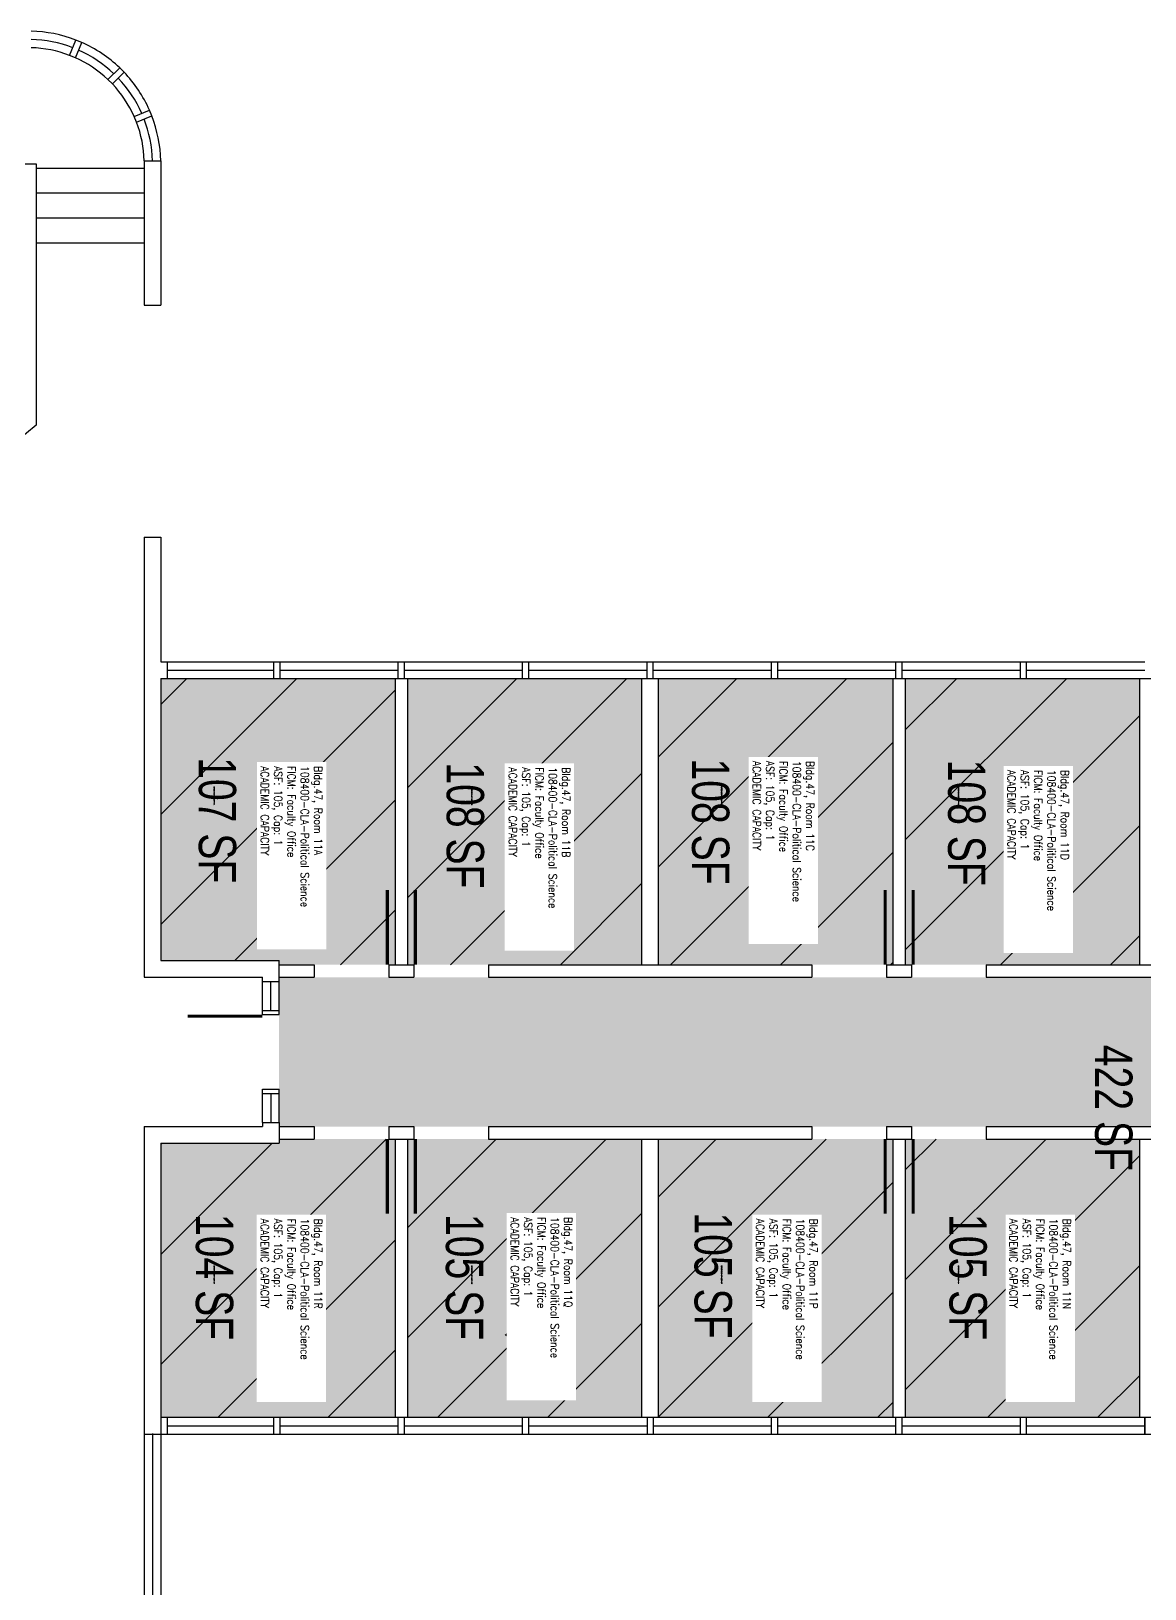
# Model space of a CAD drawing. Header units: inches. Extents: x -4 to 1564, y 0 to 1512.
# Drawn here: x 542 to 1078, y 761 to 1512 of the extents above; entities that cross this region are included whole.
import ezdxf
from ezdxf.enums import TextEntityAlignment as Align

# ---------------------------------------------------------------- set-up
doc = ezdxf.new("R2010")
doc.units = ezdxf.units.IN
doc.header["$LTSCALE"] = 0.25
doc.header["$MEASUREMENT"] = 0
for name, color, linetype in [('A-DOOR', 2, 'CONTINUOUS'), ('A-FLOR', 3, 'CONTINUOUS'), ('A-GLAZ', 1, 'CONTINUOUS'), ('A-GLAZ-SILL', 2, 'CONTINUOUS'), ('A-IDEN-CNUM', 7, 'CONTINUOUS'), ('A-IDEN-RNUM', 7, 'CONTINUOUS'), ('A-IDEN-SNUM', 4, 'CONTINUOUS'), ('A-IDEN-VNUM', 4, 'CONTINUOUS'), ('A-WALL', 5, 'CONTINUOUS'), ('AREA-TEXT', 3, 'CONTINUOUS'), ('Rooms-Capacity', 4, 'CONTINUOUS'), ('Rooms-Category-Color', 7, 'CONTINUOUS'), ('Rooms-College-Color', 7, 'CONTINUOUS'), ('Rooms-Department-Color', 7, 'CONTINUOUS'), ('Rooms-Division-Color', 7, 'CONTINUOUS'), ('Rooms-Information', 7, 'CONTINUOUS')]:
    doc.layers.add(name, color=color, linetype=linetype)
doc.styles.add('AREA', font='arial.ttf', dxfattribs={"width": 0.75, "height": 18})
doc.styles.add('ROOMSNUMBER', font='txt.shx', dxfattribs={"height": 0.03})
doc.styles.add('ROOMVNUMBER', font='simplex.shx', dxfattribs={"width": 0.85})

msp = doc.modelspace()

# ---------------------------------------------------------------- hatches: boundary and pattern name
at = {"layer": 'Rooms-Capacity'}
h = msp.add_hatch(dxfattribs=at)
h.set_pattern_fill('ANSI31', color=256, scale=300, style=0)
h.paths.add_polyline_path([(604.04, 1063.93), (661.04, 1063.93), (661.04, 1061.89), (717, 1061.89), (717, 1199.92), (661.5, 1199.92), (658.5, 1199.92), (607.04, 1199.92), (604.04, 1199.92)])
h = msp.add_hatch(dxfattribs=at)
h.set_pattern_fill('ANSI31', color=256, scale=300, style=0)
h.paths.add_polyline_path([(723, 1061.89), (836.04, 1061.89), (836.04, 1199.92), (781.5, 1199.92), (778.5, 1199.92), (723, 1199.92)])
h = msp.add_hatch(dxfattribs=at)
h.set_pattern_fill('ANSI31', color=256, scale=300, style=0)
h.paths.add_polyline_path([(843.96, 1061.89), (957, 1061.89), (957, 1199.92), (901.5, 1199.92), (898.5, 1199.92), (843.96, 1199.92)])
h = msp.add_hatch(dxfattribs=at)
h.set_pattern_fill('ANSI31', color=256, scale=300, style=0)
h.paths.add_polyline_path([(1076.04, 1199.92), (1021.5, 1199.92), (1018.5, 1199.92), (963, 1199.92), (963, 1061.89), (1076.04, 1061.89)])
h = msp.add_hatch(dxfattribs=at)
h.set_pattern_fill('ANSI31', color=256, scale=300, style=0)
h.paths.add_polyline_path([(604.04, 843.74), (607.04, 843.74), (658.5, 843.74), (661.5, 843.74), (717, 843.74), (717, 977.89), (661.04, 977.89), (661.04, 975.85), (604.04, 975.85)])
h = msp.add_hatch(dxfattribs=at)
h.set_pattern_fill('ANSI31', color=256, scale=300, style=0)
h.paths.add_polyline_path([(836.04, 843.74), (836.04, 977.89), (723, 977.89), (723, 843.74), (778.5, 843.74), (781.5, 843.74)])
h = msp.add_hatch(dxfattribs=at)
h.set_pattern_fill('ANSI31', color=256, scale=300, style=0)
h.paths.add_polyline_path([(957, 977.89), (843.96, 977.89), (843.96, 843.74), (898.5, 843.74), (901.5, 843.74), (957, 843.74)])
h = msp.add_hatch(dxfattribs=at)
h.set_pattern_fill('ANSI31', color=256, scale=300, style=0)
h.paths.add_polyline_path([(1076.04, 977.89), (963, 977.89), (963, 843.74), (1018.5, 843.74), (1021.5, 843.74), (1076.04, 843.74)])
at = {"layer": 'Rooms-Category-Color', "true_color": 0xfa9ba3}
for points in [[(604.04, 1063.93), (661.04, 1063.93), (661.04, 1061.89), (717, 1061.89), (717, 1199.92), (661.5, 1199.92), (658.5, 1199.92), (607.04, 1199.92), (604.04, 1199.92)], [(723, 1061.89), (836.04, 1061.89), (836.04, 1199.92), (781.5, 1199.92), (778.5, 1199.92), (723, 1199.92)], [(843.96, 1061.89), (957, 1061.89), (957, 1199.92), (901.5, 1199.92), (898.5, 1199.92), (843.96, 1199.92)], [(1076.04, 1199.92), (1021.5, 1199.92), (1018.5, 1199.92), (963, 1199.92), (963, 1061.89), (1076.04, 1061.89)], [(604.04, 843.74), (607.04, 843.74), (658.5, 843.74), (661.5, 843.74), (717, 843.74), (717, 977.89), (661.04, 977.89), (661.04, 975.85), (604.04, 975.85)], [(836.04, 843.74), (836.04, 977.89), (723, 977.89), (723, 843.74), (778.5, 843.74), (781.5, 843.74)], [(957, 977.89), (843.96, 977.89), (843.96, 843.74), (898.5, 843.74), (901.5, 843.74), (957, 843.74)], [(1076.04, 977.89), (963, 977.89), (963, 843.74), (1018.5, 843.74), (1021.5, 843.74), (1076.04, 843.74)]]:
    msp.add_hatch(color=241, dxfattribs=at).paths.add_polyline_path(points)
at = {"layer": 'Rooms-Category-Color', "true_color": 0xadadad}
msp.add_hatch(color=253, dxfattribs=at).paths.add_polyline_path([(1324, 983.89), (1324, 929.89), (1375.99, 929.89), (1375.99, 983.89), (1463.99, 983.89), (1465.96, 983.89), (1465.96, 1055.89), (661.04, 1055.89), (661.04, 1053.88), (661.04, 1039.89), (661.04, 1037.89), (661.04, 999.88), (661.04, 985.89), (661.04, 983.89)])
at = {"layer": 'Rooms-College-Color', "true_color": 0xb2d6e9}
for points in [[(604.04, 1063.93), (661.04, 1063.93), (661.04, 1061.89), (717, 1061.89), (717, 1199.92), (661.5, 1199.92), (658.5, 1199.92), (607.04, 1199.92), (604.04, 1199.92)], [(723, 1061.89), (836.04, 1061.89), (836.04, 1199.92), (781.5, 1199.92), (778.5, 1199.92), (723, 1199.92)], [(843.96, 1061.89), (957, 1061.89), (957, 1199.92), (901.5, 1199.92), (898.5, 1199.92), (843.96, 1199.92)], [(1076.04, 1199.92), (1021.5, 1199.92), (1018.5, 1199.92), (963, 1199.92), (963, 1061.89), (1076.04, 1061.89)], [(604.04, 843.74), (607.04, 843.74), (658.5, 843.74), (661.5, 843.74), (717, 843.74), (717, 977.89), (661.04, 977.89), (661.04, 975.85), (604.04, 975.85)], [(836.04, 843.74), (836.04, 977.89), (723, 977.89), (723, 843.74), (778.5, 843.74), (781.5, 843.74)], [(957, 977.89), (843.96, 977.89), (843.96, 843.74), (898.5, 843.74), (901.5, 843.74), (957, 843.74)], [(1076.04, 977.89), (963, 977.89), (963, 843.74), (1018.5, 843.74), (1021.5, 843.74), (1076.04, 843.74)]]:
    msp.add_hatch(color=254, dxfattribs=at).paths.add_polyline_path(points)
at = {"layer": 'Rooms-College-Color', "true_color": 0xadadad}
msp.add_hatch(color=253, dxfattribs=at).paths.add_polyline_path([(1324, 983.89), (1324, 929.89), (1375.99, 929.89), (1375.99, 983.89), (1463.99, 983.89), (1465.96, 983.89), (1465.96, 1055.89), (661.04, 1055.89), (661.04, 1053.88), (661.04, 1039.89), (661.04, 1037.89), (661.04, 999.88), (661.04, 985.89), (661.04, 983.89)])
at = {"layer": 'Rooms-Department-Color', "true_color": 0xb2d6e9}
for points in [[(604.04, 1063.93), (661.04, 1063.93), (661.04, 1061.89), (717, 1061.89), (717, 1199.92), (661.5, 1199.92), (658.5, 1199.92), (607.04, 1199.92), (604.04, 1199.92)], [(723, 1061.89), (836.04, 1061.89), (836.04, 1199.92), (781.5, 1199.92), (778.5, 1199.92), (723, 1199.92)], [(843.96, 1061.89), (957, 1061.89), (957, 1199.92), (901.5, 1199.92), (898.5, 1199.92), (843.96, 1199.92)], [(1076.04, 1199.92), (1021.5, 1199.92), (1018.5, 1199.92), (963, 1199.92), (963, 1061.89), (1076.04, 1061.89)], [(604.04, 843.74), (607.04, 843.74), (658.5, 843.74), (661.5, 843.74), (717, 843.74), (717, 977.89), (661.04, 977.89), (661.04, 975.85), (604.04, 975.85)], [(836.04, 843.74), (836.04, 977.89), (723, 977.89), (723, 843.74), (778.5, 843.74), (781.5, 843.74)], [(957, 977.89), (843.96, 977.89), (843.96, 843.74), (898.5, 843.74), (901.5, 843.74), (957, 843.74)], [(1076.04, 977.89), (963, 977.89), (963, 843.74), (1018.5, 843.74), (1021.5, 843.74), (1076.04, 843.74)]]:
    msp.add_hatch(color=254, dxfattribs=at).paths.add_polyline_path(points)
at = {"layer": 'Rooms-Department-Color', "true_color": 0xacacac}
msp.add_hatch(color=253, dxfattribs=at).paths.add_polyline_path([(1324, 983.89), (1324, 929.89), (1375.99, 929.89), (1375.99, 983.89), (1463.99, 983.89), (1465.96, 983.89), (1465.96, 1055.89), (661.04, 1055.89), (661.04, 1053.88), (661.04, 1039.89), (661.04, 1037.89), (661.04, 999.88), (661.04, 985.89), (661.04, 983.89)])
at = {"layer": 'Rooms-Division-Color', "true_color": 0xb2d6e9}
for points in [[(604.04, 1063.93), (661.04, 1063.93), (661.04, 1061.89), (717, 1061.89), (717, 1199.92), (661.5, 1199.92), (658.5, 1199.92), (607.04, 1199.92), (604.04, 1199.92)], [(723, 1061.89), (836.04, 1061.89), (836.04, 1199.92), (781.5, 1199.92), (778.5, 1199.92), (723, 1199.92)], [(843.96, 1061.89), (957, 1061.89), (957, 1199.92), (901.5, 1199.92), (898.5, 1199.92), (843.96, 1199.92)], [(1076.04, 1199.92), (1021.5, 1199.92), (1018.5, 1199.92), (963, 1199.92), (963, 1061.89), (1076.04, 1061.89)], [(604.04, 843.74), (607.04, 843.74), (658.5, 843.74), (661.5, 843.74), (717, 843.74), (717, 977.89), (661.04, 977.89), (661.04, 975.85), (604.04, 975.85)], [(836.04, 843.74), (836.04, 977.89), (723, 977.89), (723, 843.74), (778.5, 843.74), (781.5, 843.74)], [(957, 977.89), (843.96, 977.89), (843.96, 843.74), (898.5, 843.74), (901.5, 843.74), (957, 843.74)], [(1076.04, 977.89), (963, 977.89), (963, 843.74), (1018.5, 843.74), (1021.5, 843.74), (1076.04, 843.74)]]:
    msp.add_hatch(color=254, dxfattribs=at).paths.add_polyline_path(points)
at = {"layer": 'Rooms-Division-Color', "true_color": 0xadadad}
msp.add_hatch(color=253, dxfattribs=at).paths.add_polyline_path([(1324, 983.89), (1324, 929.89), (1375.99, 929.89), (1375.99, 983.89), (1463.99, 983.89), (1465.96, 983.89), (1465.96, 1055.89), (661.04, 1055.89), (661.04, 1053.88), (661.04, 1039.89), (661.04, 1037.89), (661.04, 999.88), (661.04, 985.89), (661.04, 983.89)])

# ---------------------------------------------------------------- linework, layer by layer
at = {"layer": 'A-DOOR'}
for points in [[(713.25, 1061.89, 1.5, 1.5, 0), (713.25, 1097.89, 0, 0, 0), (714, 1097.89, 0, 0, 0.414214), (678, 1061.89, 0, 0, 0.414214)], [(726.75, 1061.89, 1.5, 1.5, 0), (726.75, 1097.89, 0, 0, 0), (726, 1097.89, 0, 0, -0.414214), (762, 1061.89, 0, 0, -0.414214)], [(953.25, 1061.89, 1.5, 1.5, 0), (953.25, 1097.89, 0, 0, 0), (954, 1097.89, 0, 0, 0.414214), (918, 1061.89, 0, 0, 0.414214)], [(966.75, 1061.89, 1.5, 1.5, 0), (966.75, 1097.89, 0, 0, 0), (966, 1097.89, 0, 0, -0.414214), (1002, 1061.89, 0, 0, -0.414214)], [(653, 1037.14, 1.5, 1.5, 0), (617, 1037.14, 0, 0, 0), (617, 1037.89, 0, 0, 0.414214), (653, 1001.89, 0, 0, 0.414214)], [(713.25, 977.89, 1.5, 1.5, 0), (713.25, 941.89, 0, 0, 0), (714, 941.89, 0, 0, -0.414214), (678, 977.89, 0, 0, -0.414214)], [(726.75, 977.89, 1.5, 1.5, 0), (726.75, 941.89, 0, 0, 0), (726, 941.89, 0, 0, 0.414214), (762, 977.89, 0, 0, 0.414214)], [(953.25, 977.89, 1.5, 1.5, 0), (953.25, 941.89, 0, 0, 0), (954, 941.89, 0, 0, -0.414214), (918, 977.89, 0, 0, -0.414214)], [(966.75, 977.89, 1.5, 1.5, 0), (966.75, 941.89, 0, 0, 0), (966, 941.89, 0, 0, 0.414214), (1002, 977.89, 0, 0, 0.414214)]]:
    msp.add_lwpolyline(points, format="xyseb", dxfattribs=at)
at = {"layer": 'A-FLOR'}
for p, q in [((544, 1445.96), (596.04, 1445.96)), ((544, 1433.96), (596.04, 1433.96)), ((544, 1421.96), (596.04, 1421.96)), ((544, 1409.96), (596.04, 1409.96))]:
    msp.add_line(p, q, dxfattribs=at)
at = {"layer": 'A-GLAZ'}
for p, q in [((607.04, 1203.94), (658.5, 1203.94, 0)), ((661.5, 1203.94, 0), (718.5, 1203.94, 0)), ((721.5, 1203.94, 0), (778.5, 1203.94, 0)), ((781.5, 1203.94, 0), (838.5, 1203.94, 0)), ((841.5, 1203.94, 0), (898.5, 1203.94, 0)), ((901.5, 1203.94, 0), (958.5, 1203.94, 0)), ((961.5, 1203.94, 0), (1018.5, 1203.94, 0)), ((1021.5, 1203.94, 0), (1078.5, 1203.94, 0)), ((657.02, 1039.89), (657.02, 1053.88)), ((657.02, 999.88), (657.02, 985.89)), ((600.04, 835.86), (600.04, 547.86)), ((607.03, 839.68), (658.49, 839.68, 0)), ((661.49, 839.68, 0), (718.49, 839.68, 0)), ((721.49, 839.68, 0), (778.49, 839.68, 0)), ((781.49, 839.68, 0), (838.49, 839.68, 0)), ((841.49, 839.68, 0), (898.49, 839.68, 0)), ((901.49, 839.68, 0), (958.49, 839.68, 0)), ((961.49, 839.68, 0), (1018.49, 839.68, 0)), ((1021.49, 839.68, 0), (1078.49, 839.68, 0))]:
    msp.add_line(p, q, dxfattribs=at)
for start, end in [(68.93254, 88.56746), (46.43254, 66.06746), (23.93254, 43.56746), (1.43426, 21.06746)]:
    msp.add_arc((540.01, 1448), 60, start, end, dxfattribs=at)
at = {"layer": 'A-GLAZ-SILL'}
for p, q in [((607.04, 1207.96), (658.5, 1207.96)), ((661.5, 1207.96), (718.5, 1207.96)), ((721.5, 1207.96), (778.5, 1207.96)), ((781.5, 1207.96), (838.5, 1207.96)), ((841.5, 1207.96), (898.5, 1207.96)), ((901.5, 1207.96), (958.5, 1207.96)), ((961.5, 1207.96), (1018.5, 1207.96)), ((1021.5, 1207.96), (1078.5, 1207.96)), ((607.04, 1199.92), (658.5, 1199.92)), ((661.5, 1199.92), (717, 1199.92)), ((723, 1199.92), (778.5, 1199.92)), ((781.5, 1199.92), (836.04, 1199.92)), ((843.96, 1199.92), (898.5, 1199.92)), ((901.5, 1199.92), (957, 1199.92)), ((963, 1199.92), (1018.5, 1199.92)), ((1021.5, 1199.92), (1076.04, 1199.92)), ((653, 1039.89), (653, 1053.88)), ((661.04, 1039.89), (661.04, 1053.88)), ((653, 985.89), (653, 999.88)), ((661.04, 985.89), (661.04, 999.88)), ((607.04, 843.74), (658.5, 843.74)), ((661.5, 843.74), (717, 843.74)), ((723, 843.74), (778.5, 843.74)), ((781.5, 843.74), (836.04, 843.74)), ((843.96, 843.74), (898.5, 843.74)), ((901.5, 843.74), (957, 843.74)), ((963, 843.74), (1018.5, 843.74)), ((1021.5, 843.74), (1076.04, 843.74)), ((596.04, 835.66), (596.04, 547.86)), ((604.03, 835.66), (604.03, 547.86)), ((607.04, 835.66), (658.5, 835.66)), ((661.5, 835.66), (718.5, 835.66)), ((721.5, 835.66), (778.5, 835.66)), ((781.5, 835.66), (838.5, 835.66)), ((841.5, 835.66), (898.5, 835.66)), ((901.5, 835.66), (958.5, 835.66)), ((961.5, 835.66), (1018.5, 835.66)), ((1021.5, 835.66), (1078.5, 835.66))]:
    msp.add_line(p, q, dxfattribs=at)
for centre, radius, start, end in [((539.94, 1447.41), 64.59, 68.97852, 88.6112), ((540.01, 1448), 56.03, 69.03415, 88.46585), ((540.01, 1448), 64, 46.34308, 66.15692), ((540.01, 1448), 56.03, 46.53415, 65.96585), ((539.54, 1447.63), 64.59, 23.97852, 43.6112), ((540.01, 1448), 56.03, 24.03415, 43.46585), ((539.09, 1447.74), 56.98, 1.77638, 20.88471), ((538.19, 1447.47), 65.88, 1.76537, 21.01491)]:
    msp.add_arc(centre, radius, start, end, dxfattribs=at)
at = {"layer": 'A-WALL'}
for p, q in [((560.05, 1500.32), (563.11, 1507.7)), ((562.82, 1499.17), (565.88, 1506.53)), ((565.88, 1506.53), (563.11, 1507.7)), ((562.82, 1499.17), (560.05, 1500.32)), ((578.55, 1488.66), (584.2, 1494.31)), ((580.67, 1486.54), (578.55, 1488.66)), ((580.67, 1486.54), (586.31, 1492.18)), ((586.31, 1492.18), (584.2, 1494.31)), ((591.18, 1470.82), (598.56, 1473.88)), ((599.69, 1471.1), (598.56, 1473.88)), ((592.32, 1468.05), (591.18, 1470.82)), ((592.32, 1468.05), (599.69, 1471.1)), ((596.04, 1449.5), (596.04, 1379.96)), ((596.04, 1449.5), (604.04, 1449.5)), ((604.04, 1449.5), (604.04, 1379.96)), ((536.01, 1448), (544, 1448)), ((544, 1448), (544, 1322.11)), ((596.04, 1379.96), (604.04, 1379.96)), ((544, 1322.11), (484, 1272.7)), ((596.04, 1267.96), (604.04, 1267.96)), ((596.04, 1267.96), (596.04, 1055.89)), ((604.04, 1267.96), (604.04, 1207.96)), ((604.04, 1207.96), (607.04, 1207.96)), ((607.04, 1207.96), (607.04, 1199.92)), ((658.5, 1199.92), (658.5, 1208)), ((658.5, 1207.96), (661.5, 1207.96)), ((661.5, 1199.92), (661.5, 1208)), ((718.5, 1199.92), (718.5, 1208)), ((718.5, 1207.96), (721.5, 1207.96)), ((721.5, 1199.92), (721.5, 1208)), ((778.5, 1199.92), (778.5, 1208)), ((778.5, 1207.96), (781.5, 1207.96)), ((781.5, 1199.92), (781.5, 1208)), ((838.5, 1199.92), (838.5, 1208)), ((838.5, 1207.96), (841.5, 1207.96)), ((841.5, 1199.92), (841.5, 1208)), ((898.5, 1199.92), (898.5, 1208)), ((898.5, 1207.96), (901.5, 1207.96)), ((901.5, 1199.92), (901.5, 1208)), ((958.5, 1199.92), (958.5, 1208)), ((958.5, 1207.96), (961.5, 1207.96)), ((961.5, 1199.92), (961.5, 1208)), ((1018.5, 1199.92), (1018.5, 1208)), ((1018.5, 1207.96), (1021.5, 1207.96)), ((1021.5, 1199.92), (1021.5, 1208)), ((604.04, 1199.92), (604.04, 1063.93)), ((604.04, 1199.92), (607.04, 1199.92)), ((658.5, 1199.92), (661.5, 1199.92)), ((717, 1199.92), (723, 1199.92)), ((717, 1199.92), (717, 1061.89)), ((723, 1199.92), (723, 1061.89)), ((778.5, 1199.92), (781.5, 1199.92)), ((836.04, 1061.89), (836.04, 1199.92)), ((836.04, 1199.92), (843.96, 1199.92)), ((838.5, 1199.92), (841.5, 1199.92)), ((843.96, 1061.89), (843.96, 1199.92)), ((898.5, 1199.92), (901.5, 1199.92)), ((957, 1199.92), (963, 1199.92)), ((957, 1199.92), (957, 1061.89)), ((963, 1199.92), (963, 1061.89)), ((1018.5, 1199.92), (1021.5, 1199.92)), ((1076.04, 1061.89), (1076.04, 1199.92)), ((1076.04, 1199.92), (1083.96, 1199.92)), ((604.04, 1063.93), (661.04, 1063.93)), ((661.04, 1053.88), (661.04, 1063.93)), ((661.04, 1061.89), (678, 1061.89)), ((678, 1061.89), (678, 1055.89)), ((714, 1061.89), (714, 1055.89)), ((714, 1061.89), (726, 1061.89)), ((726, 1061.89), (726, 1055.89)), ((762, 1061.89), (762, 1055.89)), ((762, 1061.89), (918, 1061.89)), ((918, 1061.89), (918, 1055.89)), ((954, 1061.89), (954, 1055.89)), ((954, 1061.89), (966, 1061.89)), ((966, 1061.89), (966, 1055.89)), ((1002, 1061.89), (1002, 1055.89)), ((1002, 1061.89), (1158, 1061.89)), ((596.04, 1055.89), (653, 1055.89)), ((653, 1053.88), (653, 1055.89)), ((653, 1053.88), (661.04, 1053.88)), ((661.04, 1055.89), (678, 1055.89)), ((714, 1055.89), (726, 1055.89)), ((762, 1055.89), (918, 1055.89)), ((954, 1055.89), (966, 1055.89)), ((1002, 1055.89), (1158, 1055.89)), ((653, 1039.89), (661.04, 1039.89)), ((653, 1037.89), (653, 1039.89)), ((653, 1037.89), (661.04, 1037.89)), ((661.04, 1037.89), (661.04, 1039.89)), ((653, 1001.89), (661.04, 1001.89)), ((653, 999.88), (653, 1001.89)), ((653, 999.88), (661.04, 999.88)), ((661.04, 999.88), (661.04, 1001.89)), ((596.04, 983.89), (653, 983.89)), ((596.04, 983.89), (596.04, 835.66)), ((653, 985.89), (661.04, 985.89)), ((653, 985.89), (653, 983.89)), ((661.04, 985.89), (661.04, 975.85)), ((661.04, 983.89), (678, 983.89)), ((678, 983.89, 0), (678, 977.89, 0)), ((714, 983.89, 0), (714, 977.89, 0)), ((714, 983.89), (726, 983.89)), ((726, 983.89, 0), (726, 977.89, 0)), ((762, 983.89, 0), (762, 977.89, 0)), ((762, 983.89), (918, 983.89)), ((918, 983.89, 0), (918, 977.89, 0)), ((954, 983.89, 0), (954, 977.89, 0)), ((954, 983.89), (966, 983.89)), ((966, 983.89, 0), (966, 977.89, 0)), ((1002, 983.89, 0), (1002, 977.89, 0)), ((1002, 983.89), (1158, 983.89)), ((661.04, 977.89), (678, 977.89)), ((714, 977.89), (726, 977.89)), ((717, 977.89, 0), (717, 843.74, 0)), ((723, 977.89, 0), (723, 843.74, 0)), ((762, 977.89), (918, 977.89)), ((836.04, 843.85), (836.04, 977.89)), ((843.96, 843.85), (843.96, 977.89)), ((954, 977.89), (966, 977.89)), ((957, 977.89, 0), (957, 843.74, 0)), ((963, 977.89, 0), (963, 843.74, 0)), ((1002, 977.89), (1158, 977.89)), ((1076.04, 843.85), (1076.04, 977.89)), ((604.04, 975.85), (661.04, 975.85)), ((604.04, 975.85), (604.04, 835.66)), ((604.04, 843.74), (607.04, 843.74)), ((607.04, 843.74), (607.04, 835.66)), ((658.5, 835.66), (658.5, 843.74)), ((658.5, 843.74), (661.5, 843.74)), ((661.5, 835.66), (661.5, 843.74)), ((717, 843.74), (723, 843.74)), ((718.5, 835.66), (718.5, 843.74)), ((721.5, 835.66), (721.5, 843.74)), ((778.5, 835.66), (778.5, 843.74)), ((778.5, 843.74), (781.5, 843.74)), ((781.5, 835.66), (781.5, 843.74)), ((836.04, 843.74), (843.96, 843.74)), ((838.5, 843.74), (841.5, 843.74)), ((838.5, 843.74), (838.5, 835.66)), ((841.5, 843.74), (841.5, 835.66)), ((898.5, 835.66), (898.5, 843.74)), ((898.5, 843.74), (901.5, 843.74)), ((901.5, 835.66), (901.5, 843.74)), ((957, 843.74), (963, 843.74)), ((958.5, 835.66), (958.5, 843.74)), ((961.5, 835.66), (961.5, 843.74)), ((1018.5, 835.66), (1018.5, 843.74)), ((1018.5, 843.74), (1021.5, 843.74)), ((1021.5, 835.66), (1021.5, 843.74)), ((1076.04, 843.74), (1083.96, 843.74)), ((1078.5, 835.66), (1078.5, 843.74)), ((1078.5, 843.74), (1078.5, 835.66)), ((596.04, 835.66), (607.04, 835.66)), ((658.5, 835.66), (661.5, 835.66)), ((718.5, 835.66), (721.5, 835.66)), ((778.5, 835.66), (781.5, 835.66)), ((838.5, 835.66), (841.5, 835.66)), ((898.5, 835.66), (901.5, 835.66)), ((958.5, 835.66), (961.5, 835.66)), ((1018.5, 835.66), (1021.5, 835.66)), ((1078.5, 835.66), (1081.5, 835.66))]:
    msp.add_line(p, q, dxfattribs=at)

# ---------------------------------------------------------------- texts
at = {"layer": 'A-IDEN-CNUM', "style": 'ROOMSNUMBER'}
for s, p in [('CAD #047-0_0011-0A', (629.61, 1144.7)), ('CAD #047-0_0011-0B', (753.8, 1144.7)), ('CAD #047-0_0011-0C', (874.26, 1144.7)), ('CAD #047-0_0011-0D', (988.51, 1144.7)), ('CAD #047-0_0011-0R', (629.61, 913.85)), ('CAD #047-0_0011-0Q', (753.8, 913.85)), ('CAD #047-0_0011-0P', (874.26, 913.85)), ('CAD #047-0_0011-0N', (988.51, 913.85))]:
    msp.add_text(s, height=0.36, rotation=270, dxfattribs=at).set_placement(p)
at = {"layer": 'A-IDEN-RNUM', "style": 'ROOMSNUMBER'}
for s, p in [('0011-A0', (629.61, 1147.7)), ('0011-B0', (753.8, 1147.7)), ('0011-C0', (874.26, 1147.7)), ('0011-D0', (988.51, 1147.7)), ('0011-R0', (629.61, 916.85)), ('0011-Q0', (753.8, 916.85)), ('0011-P0', (874.26, 916.85)), ('0011-N0', (988.51, 916.85))]:
    msp.add_text(s, height=0.36, rotation=270, dxfattribs=at).set_placement(p)
at = {"layer": 'A-IDEN-SNUM', "style": 'ROOMSNUMBER'}
for s, p in [('04700011A0', (629.61, 1147.7)), ('04700011B0', (753.8, 1147.7)), ('04700011C0', (874.26, 1147.7)), ('04700011D0', (988.51, 1147.7)), ('04700011R0', (629.61, 916.85)), ('04700011Q0', (753.8, 916.85)), ('04700011P0', (874.26, 916.85)), ('04700011N0', (988.51, 916.85))]:
    msp.add_text(s, height=0.36, rotation=270, dxfattribs=at).set_placement(p)
at = {"layer": 'A-IDEN-VNUM', "style": 'ROOMVNUMBER', "width": 0.85}
for s, p in [('11A', (652.27, 1157.7)), ('11B', (771.8, 1157.08)), ('11C', (889.46, 1160.19)), ('11D', (1012.32, 1155.87)), ('11R', (652.24, 939.5)), ('11Q', (772.79, 940.28)), ('11P', (891.13, 939.5)), ('11N', (1013.25, 939.5))]:
    msp.add_text(s, height=27, rotation=270, dxfattribs=at).set_placement(p)
at = {"layer": 'AREA-TEXT', "style": 'AREA', "width": 0.75}
for s, p in [('107 SF', (631.34, 1131.57)), ('108 SF', (750.87, 1129.08)), ('108 SF', (869.15, 1130.95)), ('108 SF', (992.63, 1130.36)), ('422 SF', (1063.5, 992.89)), ('104 SF', (629.92, 911.34)), ('105 SF', (750.47, 911.34)), ('105 SF', (870.38, 912.11)), ('105 SF', (993.28, 911.33))]:
    msp.add_text(s, height=18, rotation=270, dxfattribs=at).set_placement(p, align=Align.MIDDLE_CENTER)

# ---------------------------------------------------------------- next in the draw order: texts
at = {"layer": 'Rooms-Information', "char_height": 3.85714, "width": 86.4, "attachment_point": 7, "rotation": 270, "style": 'ROOMVNUMBER', "bg_fill": 3, "box_fill_scale": 1.5, "bg_fill_color": 256, "bg_fill_true_color": 13158600, "bg_fill_transparency": 0}
for s, insert in [('Bldg.47, Room 11A^M^J108400-CLA-Political Science^M^JFICM: Faculty Office^M^JASF: 105, Cap: 1^M^JACADEMIC CAPACITY', (652.27, 1157.7)), ('Bldg.47, Room 11B^M^J108400-CLA-Political Science^M^JFICM: Faculty Office^M^JASF: 105, Cap: 1^M^JACADEMIC CAPACITY', (771.8, 1157.08)), ('Bldg.47, Room 11C^M^J108400-CLA-Political Science^M^JFICM: Faculty Office^M^JASF: 105, Cap: 1^M^JACADEMIC CAPACITY', (889.46, 1160.19)), ('Bldg.47, Room 11D^M^J108400-CLA-Political Science^M^JFICM: Faculty Office^M^JASF: 105, Cap: 1^M^JACADEMIC CAPACITY', (1012.32, 1155.87)), ('Bldg.47, Room 11R^M^J108400-CLA-Political Science^M^JFICM: Faculty Office^M^JASF: 105, Cap: 1^M^JACADEMIC CAPACITY', (652.24, 939.5)), ('Bldg.47, Room 11Q^M^J108400-CLA-Political Science^M^JFICM: Faculty Office^M^JASF: 105, Cap: 1^M^JACADEMIC CAPACITY', (772.79, 940.28)), ('Bldg.47, Room 11P^M^J108400-CLA-Political Science^M^JFICM: Faculty Office^M^JASF: 105, Cap: 1^M^JACADEMIC CAPACITY', (891.13, 939.5)), ('Bldg.47, Room 11N^M^J108400-CLA-Political Science^M^JFICM: Faculty Office^M^JASF: 105, Cap: 1^M^JACADEMIC CAPACITY', (1013.25, 939.5))]:
    msp.add_mtext(s, dxfattribs=dict(at, insert=insert))

doc.saveas('drawing.dxf')
